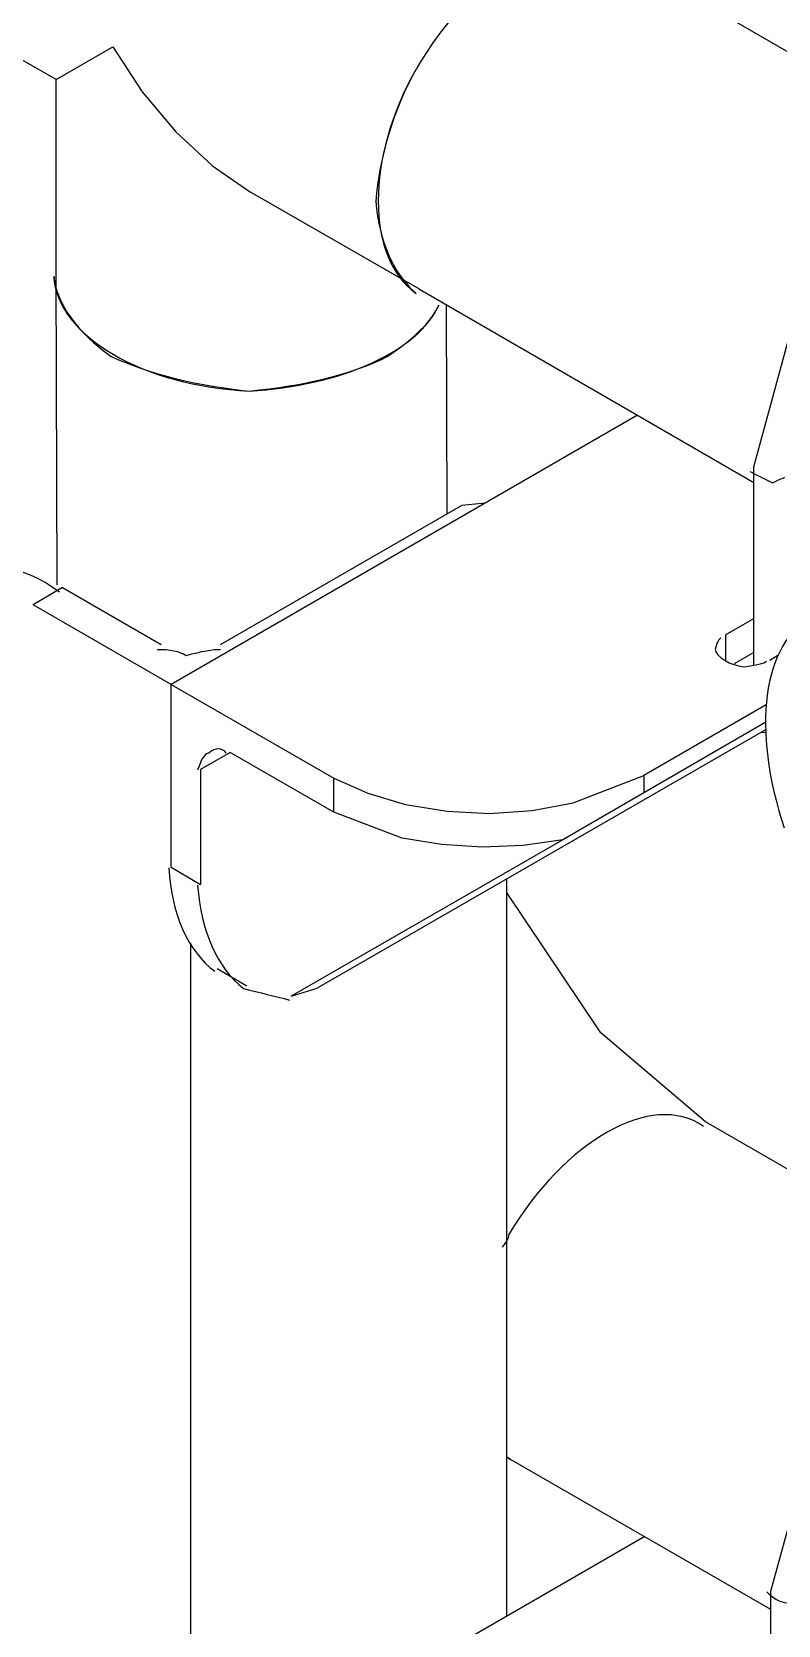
# Model space of a CAD drawing. Header units: inches. Extents: x 0.3 to 33.8, y 15.5 to 37.1.
# Drawn here: x 9.152 to 9.822, y 26.353 to 27.785 of the extents above; entities that cross this region are included whole.
import ezdxf

# ---------------------------------------------------------------- set-up
doc = ezdxf.new("R2010")
doc.units = ezdxf.units.IN
doc.header["$MEASUREMENT"] = 0

# ---------------------------------------------------------------- blocks, each defined once
blk = doc.blocks.new('60298_1')
at = {"transparency": 33554687}
for points in [[(9.6749, 27.8576), (9.993, 27.6738)], [(9.1735, 27.7425), (9.0216, 27.8297)], [(9.1735, 27.7425), (9.2246, 27.7719)], [(9.2246, 27.7719), (9.2509, 27.7316), (9.2809, 27.6955), (9.3139, 27.665), (9.348, 27.6413)], [(9.1735, 27.5679), (9.1735, 27.7425)], [(9.7999, 27.3944), (9.8371, 27.5307), (9.93, 27.6423), (10.0416, 27.6759), (10.088, 27.6516), (10.1149, 27.6036)], [(9.4998, 27.554), (9.348, 27.6413)], [(9.1745, 27.2885), (9.1735, 27.5679)], [(9.4998, 27.554), (9.7999, 27.3805)], [(9.5246, 27.3521), (9.5241, 27.54)], [(9.6956, 27.4409), (9.2768, 27.1987), (9.4229, 27.1145)], [(9.7999, 27.2162), (9.7999, 27.3944)], [(9.3212, 27.2348), (9.5375, 27.3598)], [(9.5592, 27.3619), (9.5375, 27.3598)], [(9.1792, 27.286), (9.1528, 27.2705)], [(9.1792, 27.286), (9.268, 27.2348)], [(9.2768, 27.1987), (9.1528, 27.2705)], [(9.7746, 27.2436), (9.7999, 27.2581)], [(9.7746, 27.2436), (9.7746, 27.2204)], [(9.7999, 27.2276), (9.7823, 27.2173)], [(9.8216, 27.225), (9.8143, 27.2204)], [(9.7999, 27.2183), (9.7999, 27.2183)], [(9.2768, 27.0345), (9.2768, 27.1987)], [(9.8112, 27.1806), (9.7012, 27.1171), (9.7012, 27.1016)], [(9.8112, 27.1584), (9.4079, 26.926)], [(9.8107, 27.1651), (9.6284, 27.0593)], [(9.8071, 27.1563), (9.8071, 27.1563)], [(9.8071, 27.1558), (9.8071, 27.1558)], [(9.8112, 27.1553), (9.8071, 27.1558)], [(9.3299, 27.1378), (9.3031, 27.1223)], [(9.4229, 27.0841), (9.3299, 27.1378)], [(9.3031, 27.1223), (9.3031, 27.019)], [(9.4229, 27.1145), (9.4534, 27.1011), (9.4874, 27.0908), (9.5246, 27.0851), (9.5628, 27.083), (9.6011, 27.0856), (9.6377, 27.0923), (9.7012, 27.1171)], [(9.4229, 27.0841), (9.4229, 27.1145)], [(9.6284, 27.0593), (9.5928, 27.0541), (9.5561, 27.0525), (9.5195, 27.0551), (9.4843, 27.0608), (9.4229, 27.0841)], [(9.6284, 27.0593), (9.3847, 26.9188), (9.4079, 26.926)], [(9.2768, 27.0345), (9.3031, 27.019)], [(9.5778, 27.0241), (9.5778, 26.3611)], [(9.7565, 26.8057), (9.6625, 26.8857), (9.5778, 27.0123)], [(9.2943, 26.9663), (9.2943, 26.1974)], [(9.3181, 26.9436), (9.3449, 26.9281)], [(10.0054, 26.6621), (9.7565, 26.8057)], [(9.8154, 26.3838), (9.8531, 26.5212), (9.9476, 26.6327), (10.0039, 26.6616), (10.0596, 26.6652), (10.1056, 26.6389), (10.1314, 26.5893)], [(9.5778, 26.5046), (9.5814, 26.5021)], [(9.5778, 26.5046), (9.5814, 26.5021)], [(9.5814, 26.5021), (9.5778, 26.5046)], [(9.8154, 26.3673), (9.5814, 26.5021)], [(9.7023, 26.4329), (9.2768, 26.187), (9.4229, 26.1029)], [(9.8154, 26.2098), (9.8154, 26.3838)]]:
    blk.add_lwpolyline(points, dxfattribs=at)
for points, knots in [([(9.6723, 27.855), (9.6267, 27.8857), (9.5483, 27.8404), (9.4967, 27.7518), (9.4766, 27.7162), (9.4635, 27.6721), (9.4606, 27.633)], [0, 0, 0, 0, 1, 1, 1, 2, 2, 2, 2]), ([(9.6723, 27.855), (9.6267, 27.8857), (9.5483, 27.8404), (9.4967, 27.7518), (9.4515, 27.6728), (9.4515, 27.5822), (9.4967, 27.5504)], [0, 0, 0, 0, 1, 1, 1, 2, 2, 2, 2]), ([(9.1714, 27.5659), (9.174, 27.512), (9.2526, 27.4667), (9.347, 27.4626), (9.3958, 27.4671), (9.4402, 27.4778), (9.4709, 27.4936)], [0, 0, 0, 0, 1, 1, 1, 2, 2, 2, 2]), ([(9.223, 27.4936), (9.2581, 27.4775), (9.3028, 27.4669), (9.347, 27.4626), (9.4292, 27.4671), (9.4989, 27.4985), (9.5174, 27.54)], [0, 0, 0, 0, 1, 1, 1, 2, 2, 2, 2]), ([(9.7963, 27.3903), (9.8, 27.3886), (9.8085, 27.3838), (9.8169, 27.38), (9.8238, 27.3838), (9.8286, 27.3849), (9.8272, 27.3851)], [0, 0, 0, 0, 1, 1, 1, 2, 2, 2, 2]), ([(10.0286, 27.1837), (9.974, 27.2582), (9.9008, 27.2893), (9.8531, 27.2612), (9.8077, 27.2352), (9.7978, 27.1589), (9.8272, 27.0701)], [0, 0, 0, 0, 1, 1, 1, 2, 2, 2, 2]), ([(9.7704, 27.2405), (9.7695, 27.2408), (9.7665, 27.2366), (9.7653, 27.2302), (9.7665, 27.2233), (9.7791, 27.2161), (9.7911, 27.2147), (9.8021, 27.2161), (9.8093, 27.2178), (9.8118, 27.2199)], [0, 0, 0, 0, 1, 1, 1, 2, 2, 2, 3, 3, 3, 3]), ([(9.2644, 27.2302), (9.2751, 27.2308), (9.2847, 27.2285), (9.2902, 27.225), (9.3046, 27.2285), (9.3141, 27.2308), (9.3212, 27.2302)], [0, 0, 0, 0, 1, 1, 1, 2, 2, 2, 2]), ([(9.3263, 27.1372), (9.323, 27.1419), (9.3162, 27.1425), (9.3108, 27.1372), (9.3063, 27.1368), (9.3035, 27.1306), (9.3005, 27.1217)], [0, 0, 0, 0, 1, 1, 1, 2, 2, 2, 2]), ([(9.3005, 27.0185), (9.3037, 26.9764), (9.3186, 26.9438), (9.3418, 26.9255), (9.3566, 26.9218), (9.3702, 26.9187), (9.3831, 26.9152)], [0, 0, 0, 0, 1, 1, 1, 2, 2, 2, 2]), ([(9.7549, 26.8016), (9.7086, 26.834), (9.6301, 26.7887), (9.5794, 26.7035), (9.5804, 26.7026), (9.5791, 26.7003), (9.5742, 26.6931)], [0, 0, 0, 0, 1, 1, 1, 2, 2, 2, 2]), ([(9.7549, 26.8016), (9.7086, 26.834), (9.6301, 26.7887), (9.5794, 26.7035), (9.5804, 26.7026), (9.5791, 26.7003), (9.5742, 26.6931)], [0, 0, 0, 0, 1, 1, 1, 2, 2, 2, 2]), ([(9.8118, 26.3833), (9.8157, 26.3781), (9.8241, 26.3732), (9.8324, 26.373), (9.8395, 26.3732), (9.8443, 26.3744), (9.8427, 26.373)], [0, 0, 0, 0, 1, 1, 1, 2, 2, 2, 2])]:
    blk.add_open_spline(points, degree=3, knots=knots, dxfattribs=at)
for points in [[(9.4606, 27.633), (9.4637, 27.5963), (9.4767, 27.5676), (9.4967, 27.5504)], [(9.1714, 27.5659), (9.174, 27.5411), (9.1924, 27.5154), (9.223, 27.4936)], [(9.4709, 27.4936), (9.4952, 27.5097), (9.511, 27.5257), (9.5174, 27.54)], [(9.1766, 27.2818), (9.142, 27.3077), (9.106, 27.3112), (9.0785, 27.2922)], [(9.2747, 27.034), (9.2771, 26.9917), (9.292, 26.9591), (9.316, 26.941)]]:
    blk.add_open_spline(points, degree=3, dxfattribs=at)

msp = doc.modelspace()

# ---------------------------------------------------------------- block references
msp.add_blockref('60298_1', (0, 0))

doc.saveas('drawing.dxf')
